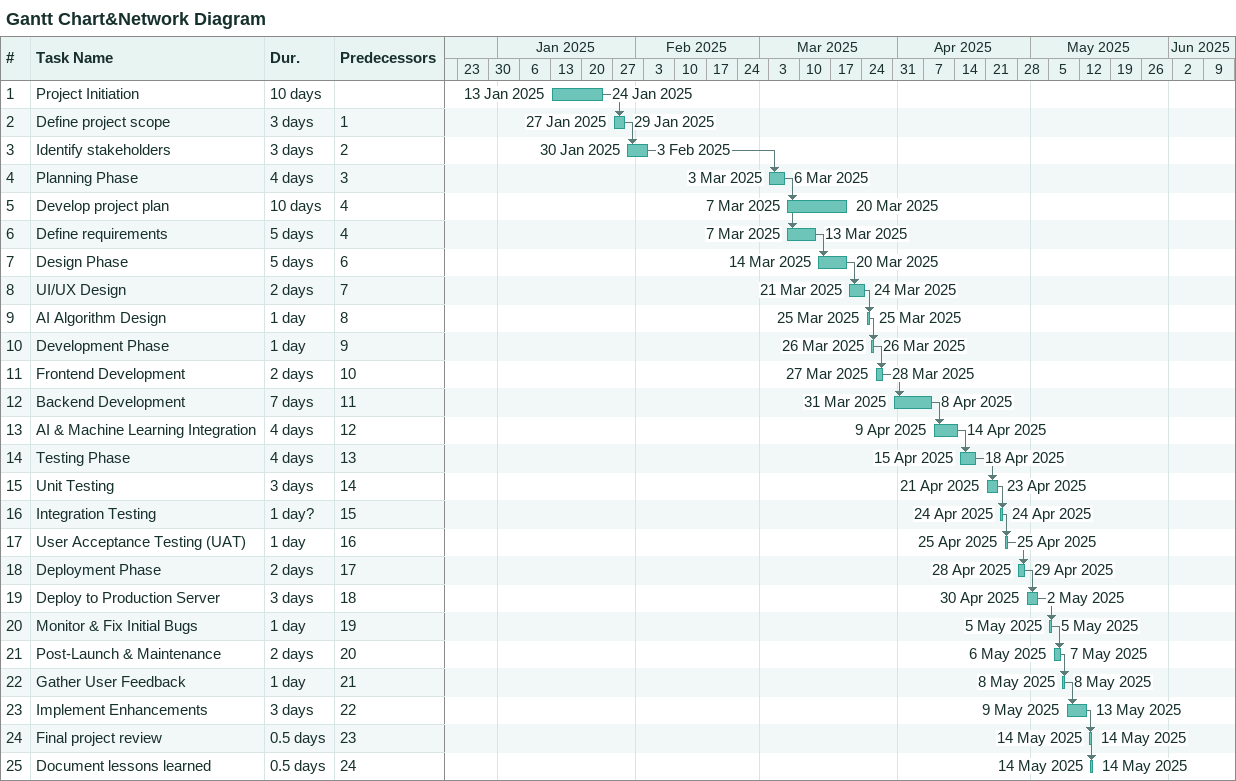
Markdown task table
Gantt Chart&Network Diagram

| ID | Task | Duration | Start | Finish | Predecessors |
|---|---|---|---|---|---|
| 1 | Project Initiation | 10d | 2025-01-13 | 2025-01-24 |  |
| 2 | Define project scope | 3d | 2025-01-27 | 2025-01-29 | 1 |
| 3 | Identify stakeholders | 3d | 2025-01-30 | 2025-02-03 | 2 |
| 4 | Planning Phase | 4d | 2025-03-03 | 2025-03-06 | 3 |
| 5 | Develop project plan | 10d | 2025-03-07 | 2025-03-20 | 4 |
| 6 | Define requirements | 5d | 2025-03-07 | 2025-03-13 | 4 |
| 7 | Design Phase | 5d | 2025-03-14 | 2025-03-20 | 6 |
| 8 | UI/UX Design | 2d | 2025-03-21 | 2025-03-24 | 7 |
| 9 | AI Algorithm Design | 1d | 2025-03-25 | 2025-03-25 | 8 |
| 10 | Development Phase | 1d | 2025-03-26 | 2025-03-26 | 9 |
| 11 | Frontend Development | 2d | 2025-03-27 | 2025-03-28 | 10 |
| 12 | Backend Development | 7d | 2025-03-31 | 2025-04-08 | 11 |
| 13 | AI & Machine Learning Integration | 4d | 2025-04-09 | 2025-04-14 | 12 |
| 14 | Testing Phase | 4d | 2025-04-15 | 2025-04-18 | 13 |
| 15 | Unit Testing | 3d | 2025-04-21 | 2025-04-23 | 14 |
| 16 | Integration Testing | 1d? | 2025-04-24 | 2025-04-24 | 15 |
| 17 | User Acceptance Testing (UAT) | 1d | 2025-04-25 | 2025-04-25 | 16 |
| 18 | Deployment Phase | 2d | 2025-04-28 | 2025-04-29 | 17 |
| 19 | Deploy to Production Server | 3d | 2025-04-30 | 2025-05-02 | 18 |
| 20 | Monitor & Fix Initial Bugs | 1d | 2025-05-05 | 2025-05-05 | 19 |
| 21 | Post-Launch & Maintenance | 2d | 2025-05-06 | 2025-05-07 | 20 |
| 22 | Gather User Feedback | 1d | 2025-05-08 | 2025-05-08 | 21 |
| 23 | Implement Enhancements | 3d | 2025-05-09 | 2025-05-13 | 22 |
| 24 | Final project review | 0.5d | 2025-05-14 | 2025-05-14 | 23 |
| 25 | Document lessons learned | 0.5d | 2025-05-14 | 2025-05-14 | 24 |
